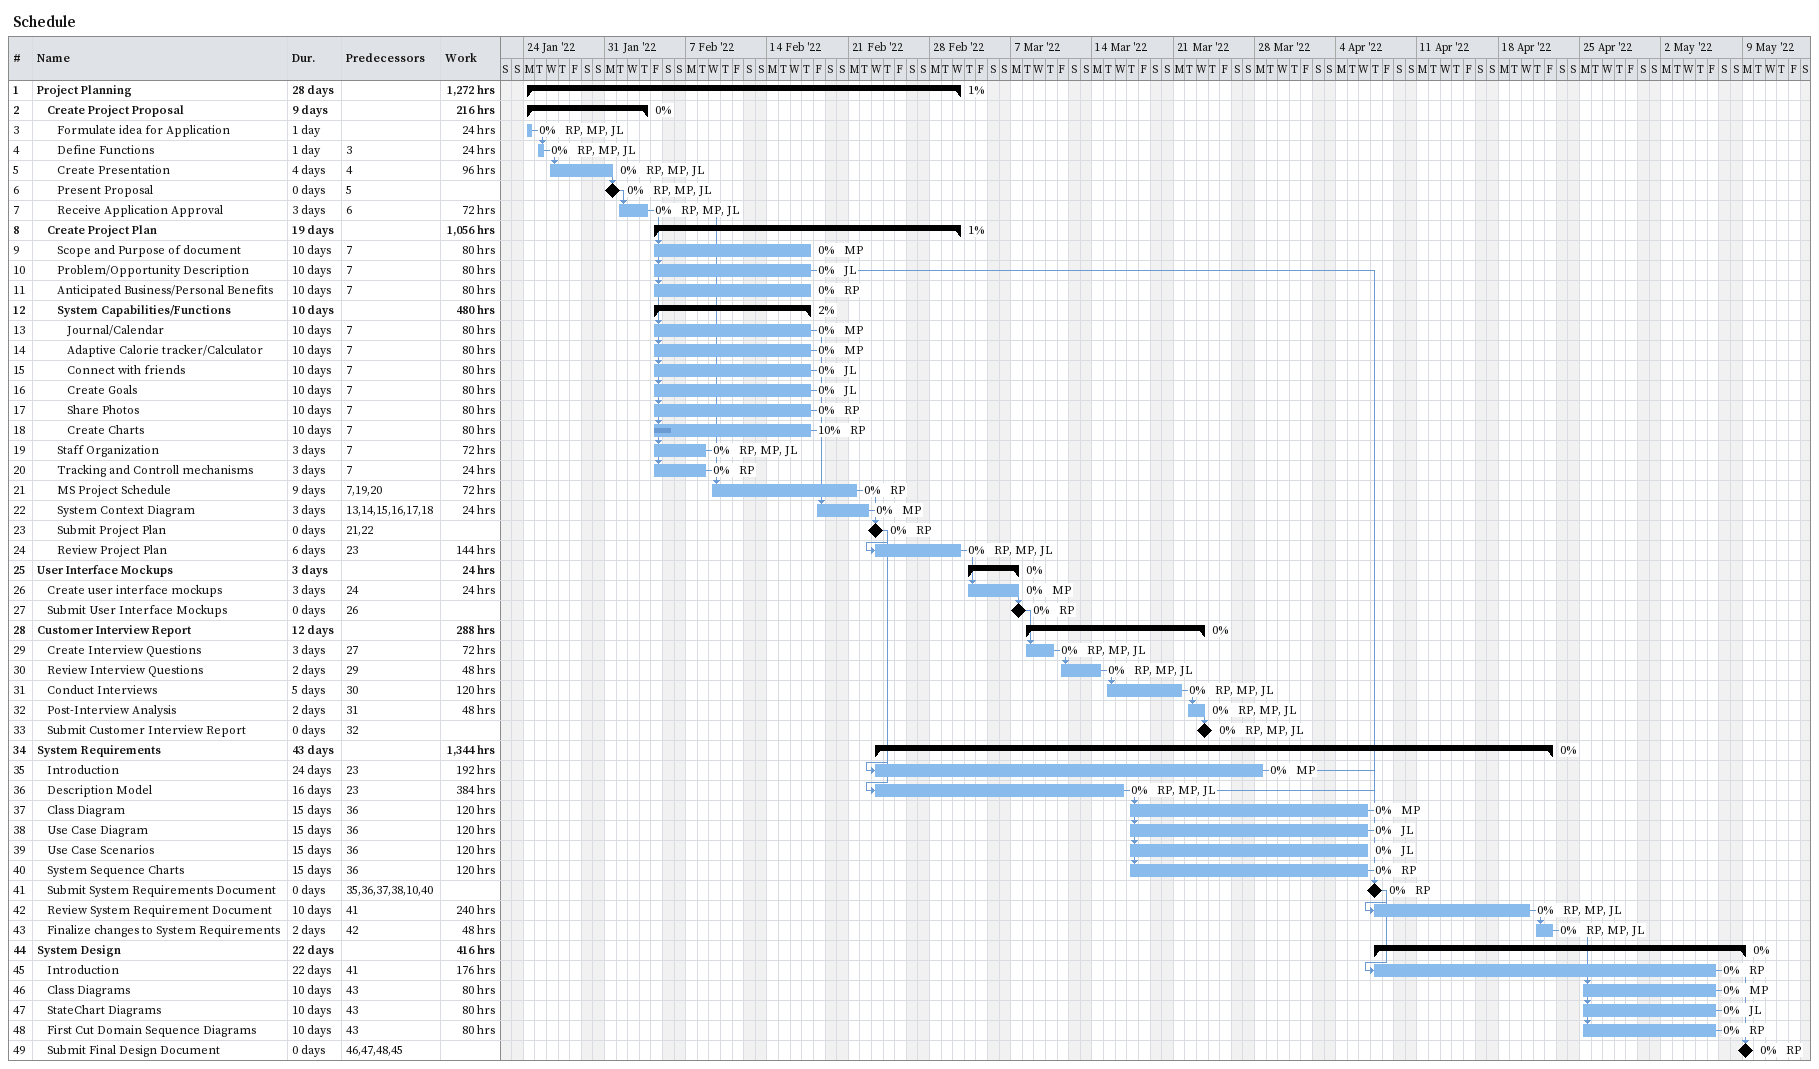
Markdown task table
Schedule

| ID | Level | Task | Duration | Start | Finish | Predecessors | Resources | % complete | Work (h) |
|---|---|---|---|---|---|---|---|---|---|
| 1 | 1 | **Project Planning** | 28d | 2022-01-24 | 2022-03-02 |  |  | 1 | 1272 |
| 2 | 2 | **Create Project Proposal** | 9d | 2022-01-24 | 2022-02-03 |  |  | 0 | 216 |
| 3 | 3 | Formulate idea for Application | 1d | 2022-01-24 | 2022-01-24 |  | RP, MP, JL | 0 | 24 |
| 4 | 3 | Define Functions | 1d | 2022-01-25 | 2022-01-25 | 3 | RP, MP, JL | 0 | 24 |
| 5 | 3 | Create Presentation | 4d | 2022-01-26 | 2022-01-31 | 4 | RP, MP, JL | 0 | 96 |
| 6 | 3 | Present Proposal | 0d | 2022-01-31 | 2022-01-31 | 5 | RP, MP, JL | 0 |  |
| 7 | 3 | Receive Application Approval | 3d | 2022-02-01 | 2022-02-03 | 6 | RP, MP, JL | 0 | 72 |
| 8 | 2 | **Create Project Plan** | 19d | 2022-02-04 | 2022-03-02 |  |  | 1 | 1056 |
| 9 | 3 | Scope and Purpose of document | 10d | 2022-02-04 | 2022-02-17 | 7 | MP | 0 | 80 |
| 10 | 3 | Problem/Opportunity Description | 10d | 2022-02-04 | 2022-02-17 | 7 | JL | 0 | 80 |
| 11 | 3 | Anticipated Business/Personal Benefits | 10d | 2022-02-04 | 2022-02-17 | 7 | RP | 0 | 80 |
| 12 | 3 | **System Capabilities/Functions** | 10d | 2022-02-04 | 2022-02-17 |  |  | 2 | 480 |
| 13 | 4 | Journal/Calendar | 10d | 2022-02-04 | 2022-02-17 | 7 | MP | 0 | 80 |
| 14 | 4 | Adaptive Calorie tracker/Calculator | 10d | 2022-02-04 | 2022-02-17 | 7 | MP | 0 | 80 |
| 15 | 4 | Connect with friends | 10d | 2022-02-04 | 2022-02-17 | 7 | JL | 0 | 80 |
| 16 | 4 | Create Goals | 10d | 2022-02-04 | 2022-02-17 | 7 | JL | 0 | 80 |
| 17 | 4 | Share Photos | 10d | 2022-02-04 | 2022-02-17 | 7 | RP | 0 | 80 |
| 18 | 4 | Create Charts | 10d | 2022-02-04 | 2022-02-17 | 7 | RP | 10 | 80 |
| 19 | 3 | Staff Organization | 3d | 2022-02-04 | 2022-02-08 | 7 | RP, MP, JL | 0 | 72 |
| 20 | 3 | Tracking and Controll mechanisms | 3d | 2022-02-04 | 2022-02-08 | 7 | RP | 0 | 24 |
| 21 | 3 | MS Project Schedule | 9d | 2022-02-09 | 2022-02-21 | 7, 19, 20 | RP | 0 | 72 |
| 22 | 3 | System Context Diagram | 3d | 2022-02-18 | 2022-02-22 | 13, 14, 15, 16, 17, 18 | MP | 0 | 24 |
| 23 | 3 | Submit Project Plan | 0d | 2022-02-23 | 2022-02-23 | 21, 22 | RP | 0 |  |
| 24 | 3 | Review Project Plan | 6d | 2022-02-23 | 2022-03-02 | 23 | RP, MP, JL | 0 | 144 |
| 25 | 1 | **User Interface Mockups** | 3d | 2022-03-03 | 2022-03-07 |  |  | 0 | 24 |
| 26 | 2 | Create user interface mockups | 3d | 2022-03-03 | 2022-03-07 | 24 | MP | 0 | 24 |
| 27 | 2 | Submit User Interface Mockups | 0d | 2022-03-07 | 2022-03-07 | 26 | RP | 0 |  |
| 28 | 1 | **Customer Interview Report** | 12d | 2022-03-08 | 2022-03-23 |  |  | 0 | 288 |
| 29 | 2 | Create Interview Questions | 3d | 2022-03-08 | 2022-03-10 | 27 | RP, MP, JL | 0 | 72 |
| 30 | 2 | Review Interview Questions | 2d | 2022-03-11 | 2022-03-14 | 29 | RP, MP, JL | 0 | 48 |
| 31 | 2 | Conduct Interviews | 5d | 2022-03-15 | 2022-03-21 | 30 | RP, MP, JL | 0 | 120 |
| 32 | 2 | Post-Interview Analysis | 2d | 2022-03-22 | 2022-03-23 | 31 | RP, MP, JL | 0 | 48 |
| 33 | 2 | Submit Customer Interview Report | 0d | 2022-03-23 | 2022-03-23 | 32 | RP, MP, JL | 0 |  |
| 34 | 1 | **System Requirements** | 43d | 2022-02-23 | 2022-04-22 |  |  | 0 | 1344 |
| 35 | 2 | Introduction | 24d | 2022-02-23 | 2022-03-28 | 23 | MP | 0 | 192 |
| 36 | 2 | Description Model | 16d | 2022-02-23 | 2022-03-16 | 23 | RP, MP, JL | 0 | 384 |
| 37 | 2 | Class Diagram | 15d | 2022-03-17 | 2022-04-06 | 36 | MP | 0 | 120 |
| 38 | 2 | Use Case Diagram | 15d | 2022-03-17 | 2022-04-06 | 36 | JL | 0 | 120 |
| 39 | 2 | Use Case Scenarios | 15d | 2022-03-17 | 2022-04-06 | 36 | JL | 0 | 120 |
| 40 | 2 | System Sequence Charts | 15d | 2022-03-17 | 2022-04-06 | 36 | RP | 0 | 120 |
| 41 | 2 | Submit System Requirements Document | 0d | 2022-04-07 | 2022-04-07 | 35, 36, 37, 38, 10, 40 | RP | 0 |  |
| 42 | 2 | Review System Requirement Document | 10d | 2022-04-07 | 2022-04-20 | 41 | RP, MP, JL | 0 | 240 |
| 43 | 2 | Finalize changes to System Requirements | 2d | 2022-04-21 | 2022-04-22 | 42 | RP, MP, JL | 0 | 48 |
| 44 | 1 | **System Design** | 22d | 2022-04-07 | 2022-05-09 |  |  | 0 | 416 |
| 45 | 2 | Introduction | 22d | 2022-04-07 | 2022-05-06 | 41 | RP | 0 | 176 |
| 46 | 2 | Class Diagrams | 10d | 2022-04-25 | 2022-05-06 | 43 | MP | 0 | 80 |
| 47 | 2 | StateChart Diagrams | 10d | 2022-04-25 | 2022-05-06 | 43 | JL | 0 | 80 |
| 48 | 2 | First Cut Domain Sequence Diagrams | 10d | 2022-04-25 | 2022-05-06 | 43 | RP | 0 | 80 |
| 49 | 2 | Submit Final Design Document | 0d | 2022-05-09 | 2022-05-09 | 46, 47, 48, 45 | RP | 0 |  |
